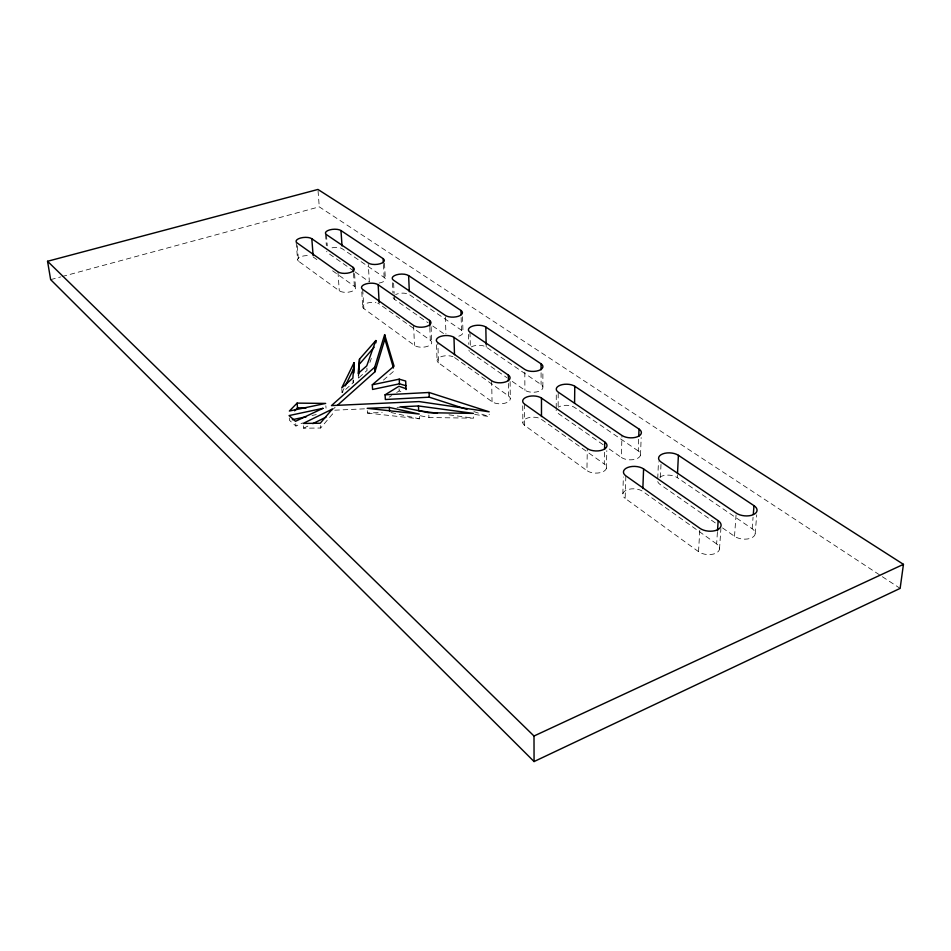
<?xml version="1.0" encoding="UTF-8"?>
<svg xmlns="http://www.w3.org/2000/svg" width="951" height="951" viewBox="0 0 951 951"><rect width="100%" height="100%" fill="white"/><g stroke="black" fill="none" stroke-linecap="round" stroke-linejoin="round"><path stroke-width="0.71" stroke-dasharray="4.75 3.57" d="M542.878 386.926L542.89 370.593M556.216 408.05L556.287 393.928M558.142 406.291L558.225 392.145M604.503 452.248L604.242 463.993A10.865 5.765 1.6 0 1 602.197 472.065A10.865 5.765 1.6 0 1 586.933 470.626L587.302 448.539M606.393 468.296L606.809 450.631M638.656 439.279L638.24 450.94A10.77 5.623 2.2 0 1 636.492 458.81A10.77 5.623 2.2 0 1 621.336 457.431L621.978 435.487M622.846 493.807L623.357 476.95M717.399 532.298L716.626 543.924A11.959 6.74 5 0 1 715.39 553.411A11.959 6.74 5 0 1 698.521 551.651L625.152 498.383L625.853 475.845M640.522 455.137L641.164 437.591M657.735 478.603L658.461 461.865M660.422 477.461L661.1 462.079M722.51 527.924L734.505 536.293A11.864 6.538 5.6 0 0 751.254 537.981A11.864 6.538 5.6 0 0 752.158 528.744L677.29 477.616L677.433 474.822M698.521 551.651L699.912 528.316M719.515 549L720.894 528.59M734.505 536.293L736.193 513.112M341.813 389.054L342.063 392.549L353.178 382.777L353.392 379.96M752.158 528.744L753.073 517.201M755.189 533.689L756.711 514.86M366.908 368.132L367.05 370.426L358.432 378.129L358.848 373.802M369.903 362.414L371.33 358.396M342.063 392.549L344 388.567M303.393 425.81L303.595 428.2L320.665 428.021L332.636 413.875L329.997 415.183M331.804 410.333L335.121 407.361M383.431 380.103L394.296 370.735M389.125 397.173L391.646 395.616M396.674 392.501L399.194 390.944L402.737 392.157M303.595 428.2L308.873 425.596M289.282 417.953L289.496 420.33L295.939 426.06L302.466 422.969M50.653 279.642L60.662 276.931M62.088 276.551L319.263 206.843L900.133 588.384M312.047 415.492L316.279 414.577M334.764 410.19L365.921 408.764M397.066 407.325L400.026 407.194M367.324 410.677L367.478 413.055L382.219 412.472M420.342 415.742L428.925 417.513L473.562 418.178L473.467 414.588M367.478 413.055L419.439 418.832L419.343 416.443M449.003 414.838L473.562 418.178M474.668 414.446L489.23 416.597L489.194 414.196M391.016 412.496L419.439 418.832M473.895 411.628L489.23 416.597M379.057 283.089A8.607 3.697 -3.2 0 0 384.156 277.395L342.217 248.746A8.262 3.412 -3.8 0 0 331.019 248.045M458.786 336.19A9.237 4.256 -1.9 0 0 461.497 330.223L409.477 294.691A8.809 3.875 -2.8 0 0 395.652 294.56M471.316 346.901A9.439 4.434 -1.4 0 1 486.211 347.091L541.083 384.573A9.902 4.85 -0.2 0 1 538.741 391.372A9.902 4.85 -0.2 0 1 524.904 390.231L511.602 380.959M638.24 450.94L574.535 407.42A10.199 5.112 0.6 0 0 558.403 407.135M353.903 271.071L327.786 252.871A8.262 3.412 -3.8 0 1 326.764 251.207M355.092 271.891L369.333 281.817L368.299 264.449M393.179 297.425A8.809 3.875 -2.8 0 0 394.427 299.303L427.998 322.698M432.8 326.038L445.983 335.239M470.483 352.31L506.764 377.595M603.089 444.711L558.094 413.352A10.199 5.112 0.6 0 1 556.264 409.536M609.175 448.955L621.336 457.431M715.307 522.907L660.125 484.451A11.139 5.932 3.3 0 1 657.759 481.551M313.236 257.032L316.873 259.611M332.6 270.797L354.378 286.287A8.69 3.768 -3.7 0 1 351.109 291.612A8.69 3.768 -3.7 0 1 339.281 290.792L298.555 261.228L297.033 242.874M362.7 289.401L363.888 308.671L414.493 345.415A9.32 4.339 -2.4 0 0 427.344 346.402A9.32 4.339 -2.4 0 0 430.316 340.292L379.235 303.963A8.892 3.959 -3.3 0 0 377.809 303.214M454.602 357.564L508.559 395.949A9.997 4.969 -0.8 0 1 505.956 402.903A9.997 4.969 -0.8 0 1 492.047 401.726L438.554 362.878L437.805 342.61M541.476 419.355L604.242 463.993M716.626 543.924L642.745 491.382A11.234 6.098 2.7 0 0 627.006 489.896A11.234 6.098 2.7 0 0 625.152 498.383M524.548 404.068L524.679 425.43L586.933 470.626M295.725 423.67L295.939 426.06M296.177 242.612L297.592 259.528M320.475 425.632L320.665 428.021M325.848 405.78L326.038 408.134M318.062 190.901L319.263 206.843M326.455 234.624L327.275 245.845M325.539 234.386L326.359 245.596M337.962 271.867L339.281 290.792M353.023 380.459L353.178 382.777M358.206 374.658L358.432 378.129M354.58 273.567L355.519 288.117M353.534 273.222L354.378 286.287M361.784 291.945L362.7 306.745M384.501 263.284L385.357 279.178M383.455 264.414L384.156 277.395M393.607 283.101L394.13 293.419M394.201 294.881L394.427 299.303M399.075 388.602L399.194 390.944M392.418 282.72L392.953 293.015M413.602 325.456L414.493 345.415M428.83 415.123L428.925 417.513M431.124 326.74L431.73 342.396M429.816 327.513L430.316 340.292M436.497 344.785L437.08 360.679M445.365 316.826L445.936 333.813M462.555 316.719L462.982 332.279M461.14 317.515L461.497 330.223M468.546 334.36L468.795 344.405M469.972 332.172L470.341 346.556M486.151 344.226L486.211 347.091M491.667 380.769L492.047 401.726M508.416 383.419L508.559 395.949M510.105 381.613L510.295 398.35M524.797 372.198L524.904 390.231M522.741 405.827L522.86 422.874M541.083 372.721L541.083 384.573M469.414 351.276A9.439 4.434 -1.4 0 1 468.95 350.146M363.888 308.671A8.892 3.959 -3.3 0 1 365.291 303.833A8.892 3.959 -3.3 0 1 375.978 302.68M438.554 362.878A9.522 4.529 -2 0 1 440.468 356.934A9.522 4.529 -2 0 1 452.997 356.708M524.679 425.43A10.295 5.242 -0.1 0 1 526.129 418.571A10.295 5.242 -0.1 0 1 539.657 418.369M659.721 477.212A11.139 5.932 3.3 0 1 677.29 477.616M298.555 261.228A8.345 3.471 -4.3 0 1 300.231 256.948A8.345 3.471 -4.3 0 1 310.288 255.902"/><path stroke-width="1.43" d="M574.582 403.2L574.784 386.284A10.271 5.04 0.5 0 0 560.448 385.143A10.271 5.04 0.5 0 0 558.225 392.145L621.978 435.487A10.865 5.54 2.1 0 0 637.253 436.83A10.865 5.54 2.1 0 0 639.013 429.067L574.784 386.284M604.574 449.312L604.741 441.977L541.476 398.077A10.366 5.159 -0.1 0 0 527.056 396.9A10.366 5.159 -0.1 0 0 524.548 404.068L587.302 448.539A10.96 5.682 1.4 0 0 602.684 449.93A10.96 5.682 1.4 0 0 604.741 441.977M638.751 436.354L639.013 429.067M642.852 488.564L643.589 468.926A11.329 6.015 2.5 0 0 627.719 467.476A11.329 6.015 2.5 0 0 625.853 475.845L699.912 528.316A12.066 6.657 4.7 0 0 716.935 530.028A12.066 6.657 4.7 0 0 718.171 520.673L643.589 468.926M677.504 473.432L678.408 455.315A11.234 5.849 3.1 0 0 662.657 453.924A11.234 5.849 3.1 0 0 661.1 462.079L736.193 513.112A11.971 6.455 5.3 0 0 753.085 514.764A11.971 6.455 5.3 0 0 753.988 505.659L678.408 455.315M717.494 530.848L718.171 520.673M353.903 372.923L354.212 368.691M753.311 514.313L753.988 505.659M375.811 340.541L359.514 359.133L358.135 373.505L366.765 365.826L375.811 340.541L375.942 342.788M358.848 373.802L359.514 359.133M903.45 564.347L900.133 588.384L534.07 761.549L50.653 279.642L47.55 261.275L317.955 189.451L903.45 564.347L533.998 736.015L534.07 761.549M374.967 371.782L384.882 339.115L384.644 334.633L374.694 367.181L374.967 371.782L337.332 405.388M345.296 385.904L354.319 367.288M359.811 363.698L374.159 347.234M294.632 410.808L297.52 407.824L306.079 407.92M297.116 403.117L289.377 411.034L325.67 403.414L297.116 403.117L297.52 407.824M374.694 367.181L331.447 405.601L419.106 401.572L489.147 411.807L429.079 392.478L385.084 394.808L385.345 399.503L429.27 397.185L466.917 409.37M405.911 385.714L399.456 383.812L372.578 389.458L372.293 384.798L394.059 366.135L384.644 334.633M385.084 394.808L398.956 386.261L406.053 388.697M312.831 423.635L326.038 417.132M292.314 419.724L306.412 416.693M372.293 384.798L399.218 379.164L405.685 381.054L406.089 389.553M418.464 405.958L400.05 406.862L428.735 412.734L473.443 413.388L418.464 405.958L418.678 410.713L437.448 413.269M389.328 407.432L367.181 408.312L419.236 414.054L389.328 407.432L389.53 410.987M383.134 258.636A8.654 3.638 -3.2 0 1 380.067 263.772A8.654 3.638 -3.2 0 1 368.215 263.011L326.455 234.624A8.321 3.352 -3.8 0 1 329.7 229.892A8.321 3.352 -3.8 0 1 340.981 230.558L383.134 258.636L383.372 262.963M460.95 310.466A9.296 4.184 -1.9 0 1 458.192 316.338A9.296 4.184 -1.9 0 1 445.318 315.411L393.452 280.153A8.868 3.816 -2.8 0 1 396.472 274.815A8.868 3.816 -2.8 0 1 408.609 275.6L460.95 310.466L461.069 314.698M541.083 363.841A9.986 4.779 -0.3 0 1 538.73 370.521A9.986 4.779 -0.3 0 1 524.786 369.428L469.972 332.172A9.51 4.363 -1.4 0 1 472.671 326.074A9.51 4.363 -1.4 0 1 485.818 327.025L541.083 363.841L541.083 369.761M353.154 267.409A8.737 3.709 -3.7 0 1 349.861 272.652A8.737 3.709 -3.7 0 1 337.962 271.867L297.033 242.874A8.393 3.412 -4.3 0 1 300.492 238.035A8.393 3.412 -4.3 0 1 311.809 238.725L353.154 267.409L353.439 271.772M429.543 320.416A9.391 4.268 -2.5 0 1 426.535 326.419A9.391 4.268 -2.5 0 1 413.602 325.456L362.7 289.401A8.951 3.887 -3.3 0 1 365.957 283.933A8.951 3.887 -3.3 0 1 378.153 284.753L429.543 320.416L429.769 326.098M508.321 375.063A10.069 4.886 -0.9 0 1 505.694 381.91A10.069 4.886 -0.9 0 1 491.667 380.769L437.805 342.61A9.593 4.458 -2 0 1 440.753 336.381A9.593 4.458 -2 0 1 453.972 337.367L508.321 375.063L508.381 380.638M47.55 261.275L533.998 736.015M384.882 339.115L393.476 367.989M311.809 238.725L313.129 255.617M340.981 230.558L342.027 245.94M354.093 363.853L354.248 366.147M378.153 284.753L379.152 302.489M399.218 379.164L399.456 383.812M408.609 275.6L409.346 291.755M429.079 392.478L429.27 397.185M453.972 337.367L454.507 354.675M485.818 327.025L486.151 344.226M541.476 398.077L541.476 416.526M354.022 362.711L352.869 378.141L341.73 387.889L354.022 362.711M332.279 409.132L320.273 423.231L303.179 423.421L332.279 409.132M322.96 408.336L295.511 421.293L289.056 415.575L322.96 408.336"/></g></svg>
